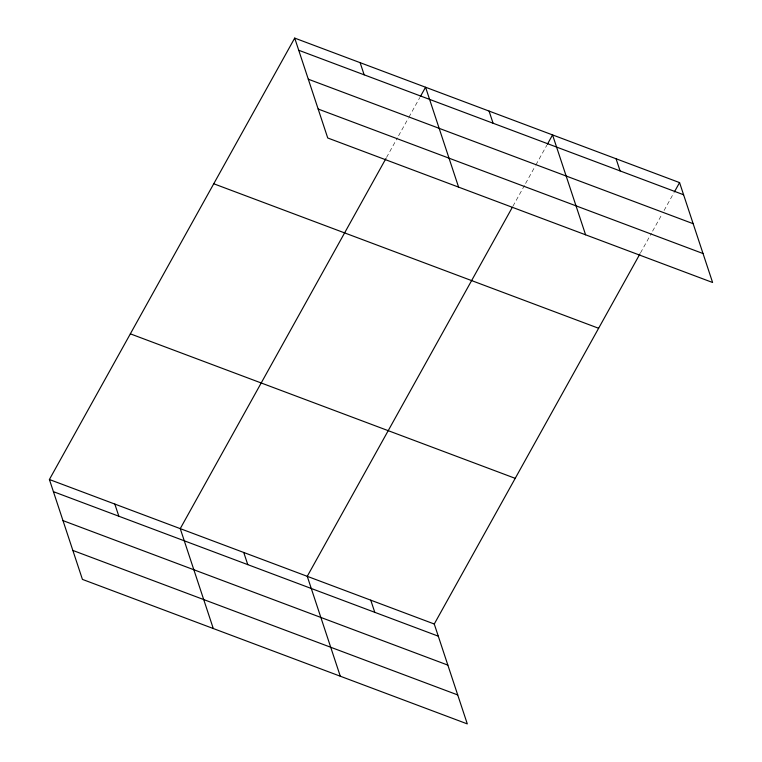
<?xml version="1.0" encoding="UTF-8"?>
<svg xmlns="http://www.w3.org/2000/svg" width="762" height="762" viewBox="0 0 762 762"><rect width="100%" height="100%" fill="white"/><g stroke="black" fill="none" stroke-linecap="round" stroke-linejoin="round"><path stroke-width="0.57" stroke-dasharray="3.81 2.86" d="M386.515 157.477L397.421 137.855M398.574 135.788L408.337 118.224M408.908 117.186L419.814 97.565M512.95 206.197L524.437 185.537M525.58 183.471L535.343 165.906M535.915 164.878L546.821 145.247M640.528 252.851L651.443 233.229M652.586 231.162L661.778 214.627M664.073 210.493L673.827 192.938"/><path stroke-width="1.14" d="M639.956 253.889L434.264 624.011L467.297 723.9L82.429 579.396L49.397 479.508L294.703 38.1L679.571 182.604L712.603 282.492L327.736 137.989L294.703 38.1M385.943 158.515L180.251 528.638L213.284 628.526M420.386 96.526L425.558 87.23L458.591 187.119M512.378 207.235L307.257 576.329L340.29 676.218M547.402 144.218L552.564 134.922L585.597 234.801M674.408 191.9L679.571 182.604M298.723 50.254L683.59 194.758M308.296 79.2L693.163 223.704M318.164 109.033L703.031 253.536M213.751 183.766L598.618 328.27M130.35 333.842L515.217 478.346M49.397 479.508L434.264 624.011M53.416 491.661L438.283 636.165M62.989 520.617L447.856 665.121M72.857 550.44L457.724 694.944M616.067 158.763L620.087 170.917M489.061 111.071L493.081 123.225M360.131 62.665L364.15 74.819M370.761 600.17L374.78 612.324M243.754 552.488L247.774 564.632M114.824 504.073L118.843 516.226"/></g></svg>
